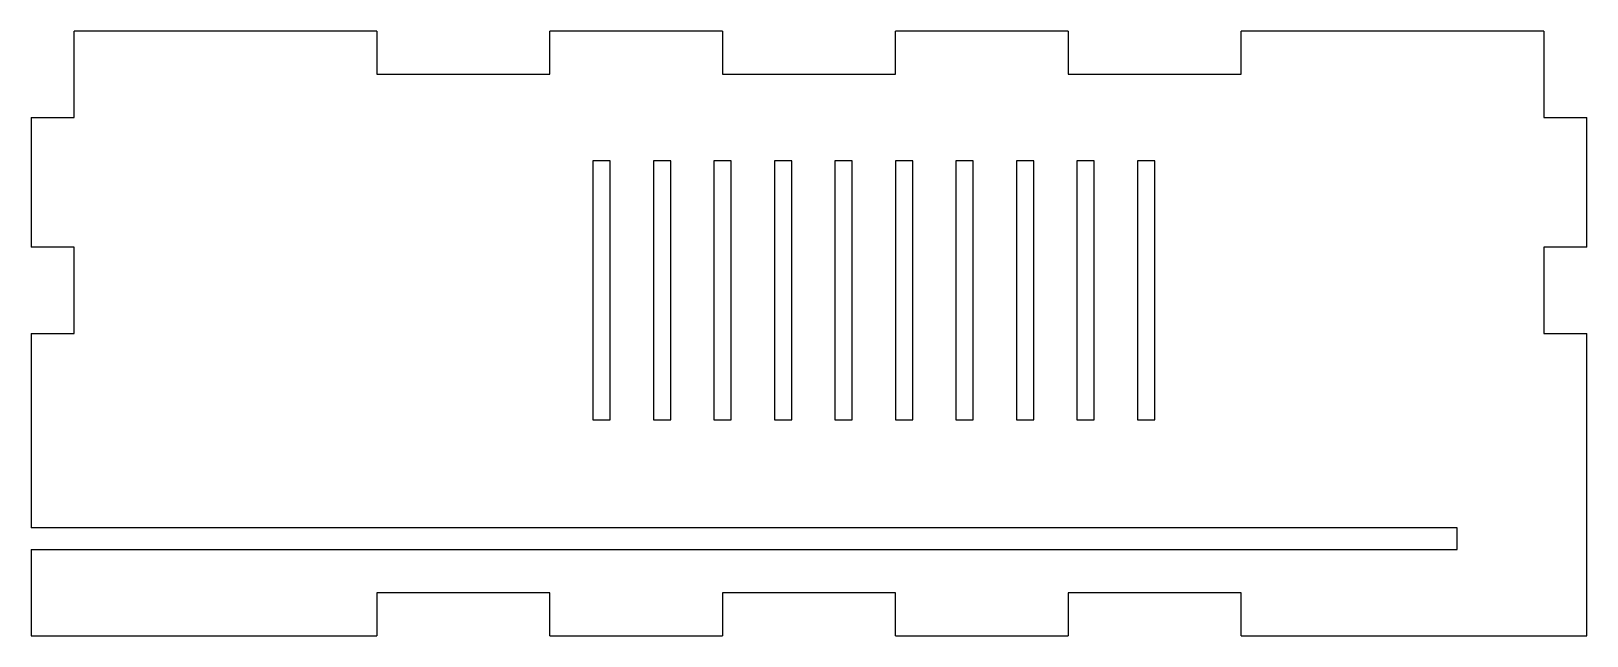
# Model space of a CAD drawing. Header units: millimetres. Extents: x -90 to 90, y -35 to 35.
import ezdxf

# ---------------------------------------------------------------- set-up
doc = ezdxf.new("R2010")
doc.units = ezdxf.units.MM

msp = doc.modelspace()

# ---------------------------------------------------------------- linework, layer by layer
at = {"color": 7, "linetype": 'Continuous', "lineweight": 25}
for p, q in [((-50, 35), (-85, 35)), ((-85, 25), (-85, 35)), ((-50, 35), (-50, 30)), ((-10, 35), (-30, 35)), ((-30, 30), (-30, 35)), ((-10, 35), (-10, 30)), ((30, 35), (10, 35)), ((10, 30), (10, 35)), ((30, 35), (30, 30)), ((85, 35), (50, 35)), ((50, 30), (50, 35)), ((85, 35), (85, 25)), ((-50, 30), (-30, 30)), ((-10, 30), (10, 30)), ((30, 30), (50, 30)), ((-90, 25), (-85, 25)), ((-90, 25), (-90, 10)), ((85, 25), (90, 25)), ((90, 10), (90, 25)), ((-23, 20), (-25, 20)), ((-25, 20), (-25, -10)), ((-23, -10), (-23, 20)), ((-16, 20), (-18, 20)), ((-18, 20), (-18, -10)), ((-16, -10), (-16, 20)), ((-9, 20), (-11, 20)), ((-11, 20), (-11, -10)), ((-9, -10), (-9, 20)), ((-2, 20), (-4, 20)), ((-4, 20), (-4, -10)), ((-2, -10), (-2, 20)), ((5, 20), (3, 20)), ((3, 20), (3, -10)), ((5, -10), (5, 20)), ((12, 20), (10, 20)), ((10, 20), (10, -10)), ((12, -10), (12, 20)), ((19, 20), (17, 20)), ((17, 20), (17, -10)), ((19, -10), (19, 20)), ((26, 20), (24, 20)), ((24, 20), (24, -10)), ((26, -10), (26, 20)), ((33, 20), (31, 20)), ((31, 20), (31, -10)), ((33, -10), (33, 20)), ((38, 20), (38, -10)), ((40, 20), (38, 20)), ((40, -10), (40, 20)), ((-85, 10), (-90, 10)), ((-85, 0), (-85, 10)), ((85, 10), (85, 0)), ((90, 10), (85, 10)), ((-90, 0), (-85, 0)), ((-90, 0), (-90, -22.5)), ((85, 0), (90, 0)), ((90, -35), (90, 0)), ((-25, -10), (-23, -10)), ((-18, -10), (-16, -10)), ((-11, -10), (-9, -10)), ((-4, -10), (-2, -10)), ((3, -10), (5, -10)), ((10, -10), (12, -10)), ((17, -10), (19, -10)), ((24, -10), (26, -10)), ((31, -10), (33, -10)), ((38, -10), (40, -10)), ((75, -22.5), (-90, -22.5)), ((75, -25), (75, -22.5)), ((-90, -25), (75, -25)), ((-90, -25), (-90, -35)), ((-50, -30), (-50, -35)), ((-30, -30), (-50, -30)), ((-30, -35), (-30, -30)), ((-10, -30), (-10, -35)), ((10, -30), (-10, -30)), ((10, -35), (10, -30)), ((30, -30), (30, -35)), ((50, -30), (30, -30)), ((50, -35), (50, -30)), ((-90, -35), (-50, -35)), ((-30, -35), (-10, -35)), ((10, -35), (30, -35)), ((50, -35), (90, -35))]:
    msp.add_line(p, q, dxfattribs=at)

doc.saveas('drawing.dxf')
